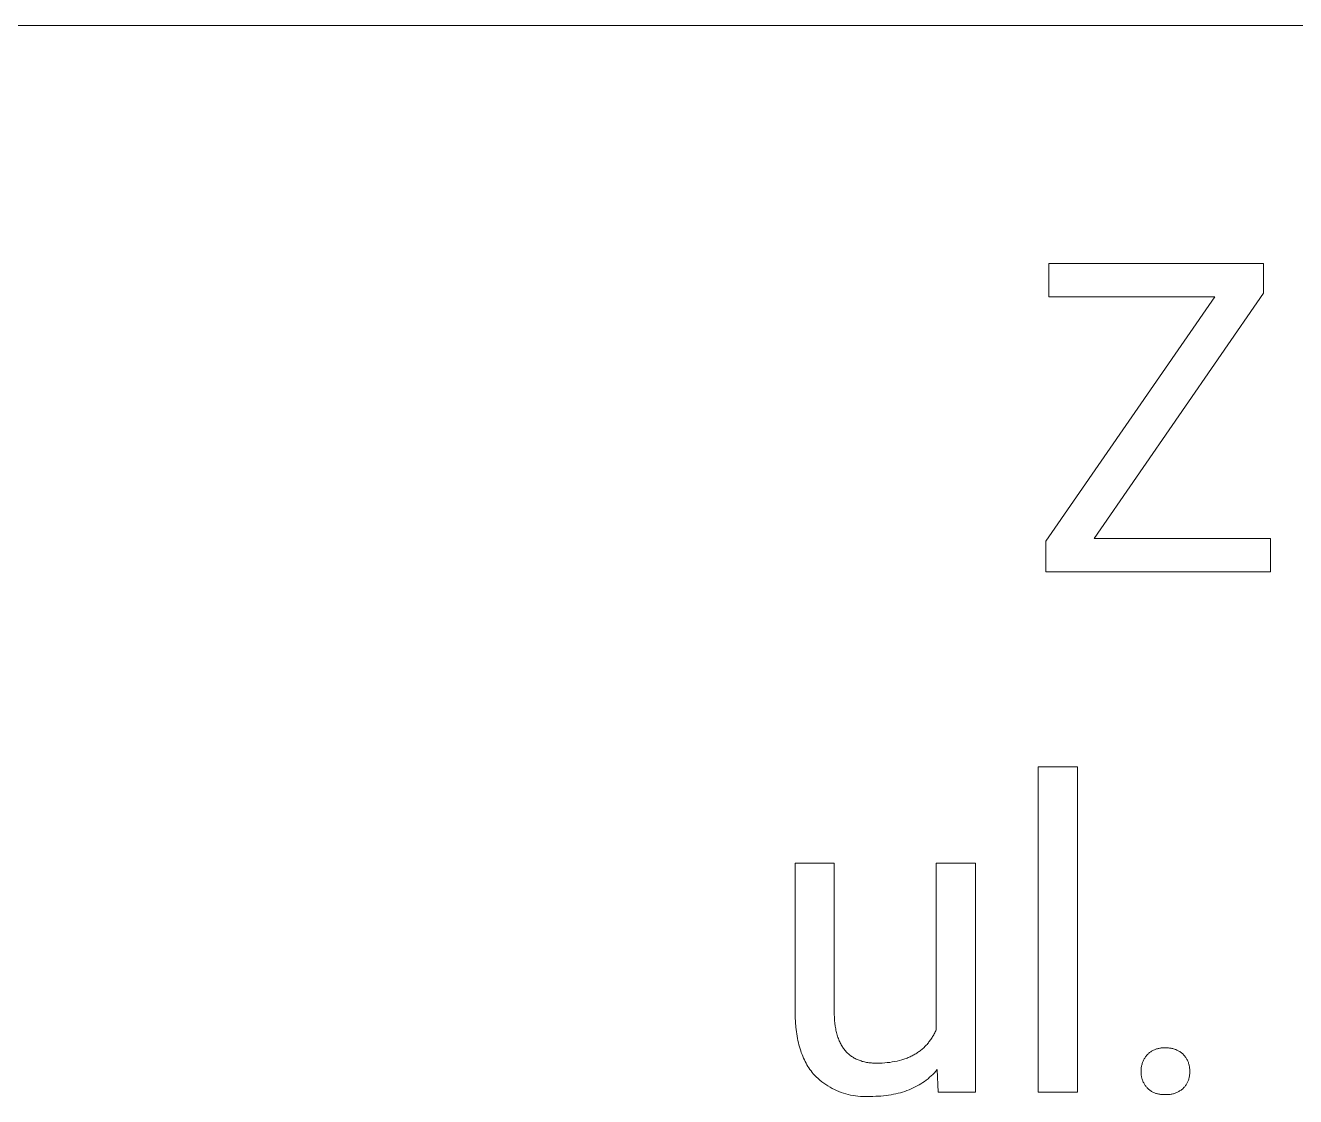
# Model space of a CAD drawing. Header units: millimetres. Extents: x 3269 to 7089, y 1744 to 4413.
# Drawn here: x 5792.9 to 5941.9, y 2045.1 to 2170.8 of the extents above; entities that cross this region are included whole.
import ezdxf

# ---------------------------------------------------------------- set-up
doc = ezdxf.new("R2010")
doc.units = ezdxf.units.MM
doc.header["$MEASUREMENT"] = 0
doc.layers.add('Domyślny', color=7, linetype='Continuous', true_color=0x000000)

msp = doc.modelspace()

# ---------------------------------------------------------------- linework, layer by layer
at = {"layer": 'Domyślny', "color": 18, "lineweight": 15, "true_color": 0x000000}
for p, q in [((7084.91, 2170.83), (5644.93, 2170.83)), ((5912.95, 2138.98), (5912.95, 2142.89)), ((5912.95, 2142.89), (5938.16, 2142.89)), ((5938.16, 2142.89), (5938.16, 2139.41)), ((5912.63, 2110.3), (5932.45, 2138.98)), ((5932.45, 2138.98), (5912.95, 2138.98)), ((5938.16, 2139.41), (5918.27, 2110.62)), ((5912.63, 2106.71), (5912.63, 2110.3)), ((5918.27, 2110.62), (5938.96, 2110.62)), ((5938.96, 2110.62), (5938.96, 2106.71)), ((5938.96, 2106.71), (5912.63, 2106.71)), ((5911.73, 2045.66), (5911.73, 2083.82)), ((5911.73, 2083.82), (5916.32, 2083.82)), ((5916.32, 2083.82), (5916.32, 2045.66)), ((5883.19, 2055.05), (5883.19, 2072.54)), ((5883.19, 2072.54), (5887.78, 2072.54)), ((5887.78, 2072.54), (5887.78, 2055.17)), ((5899.75, 2052.99), (5899.75, 2072.54)), ((5899.75, 2072.54), (5904.36, 2072.54)), ((5904.36, 2072.54), (5904.36, 2045.66)), ((5883.2, 2054.45), (5883.19, 2055.05)), ((5887.78, 2055.17), (5887.79, 2054.8)), ((5883.23, 2053.86), (5883.2, 2054.45)), ((5883.28, 2053.3), (5883.23, 2053.86)), ((5887.79, 2054.8), (5887.8, 2054.43)), ((5887.8, 2054.43), (5887.83, 2054.08)), ((5887.83, 2054.08), (5887.86, 2053.74)), ((5887.86, 2053.74), (5887.91, 2053.42)), ((5883.31, 2053.02), (5883.28, 2053.3)), ((5883.34, 2052.75), (5883.31, 2053.02)), ((5883.38, 2052.49), (5883.34, 2052.75)), ((5883.42, 2052.23), (5883.38, 2052.49)), ((5883.47, 2051.97), (5883.42, 2052.23)), ((5887.91, 2053.42), (5887.93, 2053.26)), ((5887.93, 2053.26), (5887.96, 2053.1)), ((5887.96, 2053.1), (5887.99, 2052.95)), ((5887.99, 2052.95), (5888.02, 2052.8)), ((5888.02, 2052.8), (5888.06, 2052.65)), ((5888.06, 2052.65), (5888.1, 2052.5)), ((5888.1, 2052.5), (5888.14, 2052.36)), ((5888.14, 2052.36), (5888.18, 2052.22)), ((5888.18, 2052.22), (5888.22, 2052.09)), ((5888.22, 2052.09), (5888.27, 2051.95)), ((5899.2, 2051.96), (5899.27, 2052.07)), ((5899.27, 2052.07), (5899.33, 2052.18)), ((5899.33, 2052.18), (5899.4, 2052.29)), ((5899.4, 2052.29), (5899.46, 2052.4)), ((5899.46, 2052.4), (5899.52, 2052.51)), ((5899.52, 2052.51), (5899.58, 2052.63)), ((5899.58, 2052.63), (5899.64, 2052.75)), ((5899.64, 2052.75), (5899.7, 2052.86)), ((5899.7, 2052.86), (5899.75, 2052.99)), ((5883.52, 2051.72), (5883.47, 2051.97)), ((5883.58, 2051.47), (5883.52, 2051.72)), ((5883.64, 2051.23), (5883.58, 2051.47)), ((5883.7, 2050.99), (5883.64, 2051.23)), ((5883.77, 2050.76), (5883.7, 2050.99)), ((5883.85, 2050.53), (5883.77, 2050.76)), ((5888.27, 2051.95), (5888.32, 2051.82)), ((5888.32, 2051.82), (5888.37, 2051.7)), ((5888.37, 2051.7), (5888.43, 2051.57)), ((5888.43, 2051.57), (5888.49, 2051.45)), ((5888.49, 2051.45), (5888.55, 2051.34)), ((5888.55, 2051.34), (5888.61, 2051.22)), ((5888.61, 2051.22), (5888.67, 2051.11)), ((5888.67, 2051.11), (5888.74, 2051)), ((5888.74, 2051), (5888.81, 2050.89)), ((5888.81, 2050.89), (5888.88, 2050.79)), ((5888.88, 2050.79), (5888.95, 2050.69)), ((5888.95, 2050.69), (5889.03, 2050.59)), ((5889.03, 2050.59), (5889.11, 2050.5)), ((5897.86, 2050.53), (5897.96, 2050.6)), ((5897.96, 2050.6), (5898.05, 2050.68)), ((5898.05, 2050.68), (5898.15, 2050.76)), ((5898.15, 2050.76), (5898.24, 2050.84)), ((5898.24, 2050.84), (5898.33, 2050.92)), ((5898.33, 2050.92), (5898.41, 2051.01)), ((5898.41, 2051.01), (5898.5, 2051.09)), ((5898.5, 2051.09), (5898.58, 2051.18)), ((5898.58, 2051.18), (5898.67, 2051.27)), ((5898.67, 2051.27), (5898.75, 2051.37)), ((5898.75, 2051.37), (5898.83, 2051.46)), ((5898.83, 2051.46), (5898.9, 2051.56)), ((5898.9, 2051.56), (5898.98, 2051.66)), ((5898.98, 2051.66), (5899.05, 2051.76)), ((5899.05, 2051.76), (5899.13, 2051.86)), ((5899.13, 2051.86), (5899.2, 2051.96)), ((5925.18, 2050.55), (5925.26, 2050.59)), ((5925.26, 2050.59), (5925.35, 2050.63)), ((5925.35, 2050.63), (5925.43, 2050.67)), ((5925.43, 2050.67), (5925.52, 2050.7)), ((5925.52, 2050.7), (5925.61, 2050.73)), ((5925.61, 2050.73), (5925.7, 2050.76)), ((5925.7, 2050.76), (5925.79, 2050.78)), ((5925.79, 2050.78), (5925.88, 2050.8)), ((5925.88, 2050.8), (5925.97, 2050.82)), ((5925.97, 2050.82), (5926.06, 2050.84)), ((5926.06, 2050.84), (5926.15, 2050.85)), ((5926.15, 2050.85), (5926.25, 2050.86)), ((5926.25, 2050.86), (5926.34, 2050.86)), ((5926.34, 2050.86), (5926.43, 2050.86)), ((5926.43, 2050.86), (5926.53, 2050.86)), ((5926.53, 2050.86), (5926.62, 2050.85)), ((5926.62, 2050.85), (5926.72, 2050.86)), ((5926.72, 2050.86), (5926.82, 2050.86)), ((5926.82, 2050.86), (5926.92, 2050.86)), ((5926.92, 2050.86), (5927.01, 2050.85)), ((5927.01, 2050.85), (5927.11, 2050.84)), ((5927.11, 2050.84), (5927.21, 2050.83)), ((5927.21, 2050.83), (5927.31, 2050.81)), ((5927.31, 2050.81), (5927.41, 2050.79)), ((5927.41, 2050.79), (5927.5, 2050.77)), ((5927.5, 2050.77), (5927.6, 2050.74)), ((5927.6, 2050.74), (5927.69, 2050.71)), ((5927.69, 2050.71), (5927.78, 2050.68)), ((5927.78, 2050.68), (5927.88, 2050.65)), ((5927.88, 2050.65), (5927.97, 2050.61)), ((5927.97, 2050.61), (5928.06, 2050.56)), ((5928.06, 2050.56), (5928.15, 2050.52)), ((5883.92, 2050.3), (5883.85, 2050.53)), ((5884.01, 2050.08), (5883.92, 2050.3)), ((5884.09, 2049.87), (5884.01, 2050.08)), ((5884.18, 2049.66), (5884.09, 2049.87)), ((5884.28, 2049.45), (5884.18, 2049.66)), ((5884.38, 2049.25), (5884.28, 2049.45)), ((5884.48, 2049.06), (5884.38, 2049.25)), ((5889.11, 2050.5), (5889.19, 2050.41)), ((5889.19, 2050.41), (5889.27, 2050.32)), ((5889.27, 2050.32), (5889.36, 2050.24)), ((5889.36, 2050.24), (5889.45, 2050.16)), ((5889.45, 2050.16), (5889.54, 2050.08)), ((5889.54, 2050.08), (5889.63, 2050)), ((5889.63, 2050), (5889.73, 2049.93)), ((5889.73, 2049.93), (5889.83, 2049.86)), ((5889.83, 2049.86), (5889.93, 2049.79)), ((5889.93, 2049.79), (5890.03, 2049.73)), ((5890.03, 2049.73), (5890.14, 2049.66)), ((5890.14, 2049.66), (5890.24, 2049.61)), ((5890.24, 2049.61), (5890.35, 2049.55)), ((5890.35, 2049.55), (5890.47, 2049.5)), ((5890.47, 2049.5), (5890.58, 2049.45)), ((5890.58, 2049.45), (5890.7, 2049.4)), ((5890.7, 2049.4), (5890.82, 2049.36)), ((5890.82, 2049.36), (5890.94, 2049.32)), ((5890.94, 2049.32), (5891.06, 2049.28)), ((5891.06, 2049.28), (5891.19, 2049.25)), ((5891.19, 2049.25), (5891.32, 2049.22)), ((5891.32, 2049.22), (5891.45, 2049.19)), ((5891.45, 2049.19), (5891.59, 2049.16)), ((5891.59, 2049.16), (5891.72, 2049.14)), ((5891.72, 2049.14), (5891.86, 2049.12)), ((5891.86, 2049.12), (5892, 2049.11)), ((5892, 2049.11), (5892.15, 2049.09)), ((5892.15, 2049.09), (5892.29, 2049.08)), ((5892.29, 2049.08), (5892.44, 2049.07)), ((5892.44, 2049.07), (5892.59, 2049.07)), ((5892.59, 2049.07), (5892.75, 2049.07)), ((5892.75, 2049.07), (5893.07, 2049.07)), ((5893.07, 2049.07), (5893.39, 2049.08)), ((5893.39, 2049.08), (5893.71, 2049.1)), ((5893.71, 2049.1), (5894.01, 2049.13)), ((5894.01, 2049.13), (5894.31, 2049.16)), ((5894.31, 2049.16), (5894.6, 2049.21)), ((5894.6, 2049.21), (5894.89, 2049.26)), ((5894.89, 2049.26), (5895.16, 2049.31)), ((5895.16, 2049.31), (5895.44, 2049.38)), ((5895.44, 2049.38), (5895.7, 2049.45)), ((5895.7, 2049.45), (5895.96, 2049.53)), ((5895.96, 2049.53), (5896.08, 2049.58)), ((5896.08, 2049.58), (5896.21, 2049.62)), ((5896.21, 2049.62), (5896.33, 2049.67)), ((5896.33, 2049.67), (5896.45, 2049.72)), ((5896.45, 2049.72), (5896.57, 2049.77)), ((5896.57, 2049.77), (5896.69, 2049.82)), ((5896.69, 2049.82), (5896.8, 2049.87)), ((5896.8, 2049.87), (5896.92, 2049.93)), ((5896.92, 2049.93), (5897.03, 2049.99)), ((5897.03, 2049.99), (5897.14, 2050.05)), ((5897.14, 2050.05), (5897.25, 2050.11)), ((5897.25, 2050.11), (5897.35, 2050.18)), ((5897.35, 2050.18), (5897.46, 2050.24)), ((5897.46, 2050.24), (5897.56, 2050.31)), ((5897.56, 2050.31), (5897.66, 2050.38)), ((5897.66, 2050.38), (5897.76, 2050.45)), ((5897.76, 2050.45), (5897.86, 2050.53)), ((5923.92, 2049.04), (5923.96, 2049.13)), ((5923.96, 2049.13), (5923.99, 2049.22)), ((5923.99, 2049.22), (5924.03, 2049.31)), ((5924.03, 2049.31), (5924.07, 2049.4)), ((5924.07, 2049.4), (5924.12, 2049.49)), ((5924.12, 2049.49), (5924.16, 2049.57)), ((5924.16, 2049.57), (5924.21, 2049.66)), ((5924.21, 2049.66), (5924.27, 2049.74)), ((5924.27, 2049.74), (5924.32, 2049.82)), ((5924.32, 2049.82), (5924.38, 2049.9)), ((5924.38, 2049.9), (5924.44, 2049.98)), ((5924.44, 2049.98), (5924.51, 2050.05)), ((5924.51, 2050.05), (5924.57, 2050.12)), ((5924.57, 2050.12), (5924.64, 2050.18)), ((5924.64, 2050.18), (5924.71, 2050.24)), ((5924.71, 2050.24), (5924.79, 2050.3)), ((5924.79, 2050.3), (5924.86, 2050.36)), ((5924.86, 2050.36), (5924.94, 2050.41)), ((5924.94, 2050.41), (5925.02, 2050.46)), ((5925.02, 2050.46), (5925.1, 2050.51)), ((5925.1, 2050.51), (5925.18, 2050.55)), ((5928.15, 2050.52), (5928.23, 2050.47)), ((5928.23, 2050.47), (5928.32, 2050.42)), ((5928.32, 2050.42), (5928.4, 2050.36)), ((5928.4, 2050.36), (5928.48, 2050.31)), ((5928.48, 2050.31), (5928.56, 2050.25)), ((5928.56, 2050.25), (5928.63, 2050.19)), ((5928.63, 2050.19), (5928.71, 2050.12)), ((5928.71, 2050.12), (5928.78, 2050.05)), ((5928.78, 2050.05), (5928.85, 2049.98)), ((5928.85, 2049.98), (5928.91, 2049.9)), ((5928.91, 2049.9), (5928.97, 2049.82)), ((5928.97, 2049.82), (5929.02, 2049.74)), ((5929.02, 2049.74), (5929.07, 2049.66)), ((5929.07, 2049.66), (5929.13, 2049.58)), ((5929.13, 2049.58), (5929.17, 2049.49)), ((5929.17, 2049.49), (5929.22, 2049.4)), ((5929.22, 2049.4), (5929.26, 2049.31)), ((5929.26, 2049.31), (5929.3, 2049.22)), ((5929.3, 2049.22), (5929.33, 2049.13)), ((5929.33, 2049.13), (5929.36, 2049.04)), ((5884.59, 2048.86), (5884.48, 2049.06)), ((5884.7, 2048.68), (5884.59, 2048.86)), ((5884.82, 2048.5), (5884.7, 2048.68)), ((5884.94, 2048.32), (5884.82, 2048.5)), ((5885.07, 2048.15), (5884.94, 2048.32)), ((5885.2, 2047.98), (5885.07, 2048.15)), ((5885.33, 2047.81), (5885.2, 2047.98)), ((5885.47, 2047.66), (5885.33, 2047.81)), ((5885.67, 2047.45), (5885.47, 2047.66)), ((5899.17, 2047.58), (5898.98, 2047.41)), ((5899.36, 2047.75), (5899.17, 2047.58)), ((5899.54, 2047.93), (5899.36, 2047.75)), ((5899.71, 2048.12), (5899.54, 2047.93)), ((5899.88, 2048.32), (5899.71, 2048.12)), ((5899.98, 2045.66), (5899.88, 2048.32)), ((5923.78, 2048.27), (5923.79, 2048.36)), ((5923.78, 2048.17), (5923.78, 2048.27)), ((5923.78, 2048.07), (5923.78, 2048.17)), ((5923.78, 2047.98), (5923.78, 2048.07)), ((5923.78, 2047.89), (5923.78, 2047.98)), ((5923.79, 2047.8), (5923.78, 2047.89)), ((5923.79, 2048.36), (5923.8, 2048.46)), ((5923.8, 2047.71), (5923.79, 2047.8)), ((5923.8, 2048.46), (5923.81, 2048.56)), ((5923.81, 2047.62), (5923.8, 2047.71)), ((5923.81, 2048.56), (5923.83, 2048.66)), ((5923.83, 2047.53), (5923.81, 2047.62)), ((5923.83, 2048.66), (5923.85, 2048.75)), ((5923.85, 2048.75), (5923.87, 2048.85)), ((5923.87, 2048.85), (5923.9, 2048.94)), ((5923.9, 2048.94), (5923.92, 2049.04)), ((5929.36, 2049.04), (5929.39, 2048.94)), ((5929.39, 2048.94), (5929.42, 2048.85)), ((5929.42, 2048.85), (5929.44, 2048.75)), ((5929.44, 2048.75), (5929.46, 2048.66)), ((5929.46, 2048.66), (5929.47, 2048.56)), ((5929.47, 2047.62), (5929.46, 2047.53)), ((5929.47, 2048.56), (5929.48, 2048.46)), ((5929.48, 2047.71), (5929.47, 2047.62)), ((5929.48, 2048.46), (5929.49, 2048.36)), ((5929.49, 2047.8), (5929.48, 2047.71)), ((5929.49, 2048.36), (5929.49, 2048.26)), ((5929.49, 2048.26), (5929.5, 2048.17)), ((5929.5, 2048.17), (5929.49, 2048.07)), ((5929.49, 2048.07), (5929.5, 2047.98)), ((5929.5, 2047.98), (5929.49, 2047.89)), ((5929.49, 2047.89), (5929.49, 2047.8)), ((5885.89, 2047.26), (5885.67, 2047.45)), ((5886.11, 2047.07), (5885.89, 2047.26)), ((5886.33, 2046.89), (5886.11, 2047.07)), ((5886.56, 2046.71), (5886.33, 2046.89)), ((5886.8, 2046.55), (5886.56, 2046.71)), ((5887.04, 2046.39), (5886.8, 2046.55)), ((5887.29, 2046.24), (5887.04, 2046.39)), ((5887.54, 2046.11), (5887.29, 2046.24)), ((5887.8, 2045.98), (5887.54, 2046.11)), ((5897.05, 2046.16), (5896.81, 2046.05)), ((5897.29, 2046.27), (5897.05, 2046.16)), ((5897.51, 2046.39), (5897.29, 2046.27)), ((5897.74, 2046.52), (5897.51, 2046.39)), ((5897.96, 2046.65), (5897.74, 2046.52)), ((5898.17, 2046.79), (5897.96, 2046.65)), ((5898.38, 2046.93), (5898.17, 2046.79)), ((5898.59, 2047.09), (5898.38, 2046.93)), ((5898.79, 2047.24), (5898.59, 2047.09)), ((5898.98, 2047.41), (5898.79, 2047.24)), ((5923.84, 2047.44), (5923.83, 2047.53)), ((5923.86, 2047.35), (5923.84, 2047.44)), ((5923.89, 2047.26), (5923.86, 2047.35)), ((5923.91, 2047.17), (5923.89, 2047.26)), ((5923.94, 2047.09), (5923.91, 2047.17)), ((5923.98, 2047), (5923.94, 2047.09)), ((5924.01, 2046.92), (5923.98, 2047)), ((5924.05, 2046.83), (5924.01, 2046.92)), ((5924.09, 2046.75), (5924.05, 2046.83)), ((5924.13, 2046.67), (5924.09, 2046.75)), ((5924.18, 2046.6), (5924.13, 2046.67)), ((5924.23, 2046.52), (5924.18, 2046.6)), ((5924.28, 2046.44), (5924.23, 2046.52)), ((5924.33, 2046.37), (5924.28, 2046.44)), ((5924.39, 2046.3), (5924.33, 2046.37)), ((5924.45, 2046.23), (5924.39, 2046.3)), ((5924.51, 2046.16), (5924.45, 2046.23)), ((5924.57, 2046.1), (5924.51, 2046.16)), ((5924.64, 2046.03), (5924.57, 2046.1)), ((5928.71, 2046.09), (5928.63, 2046.03)), ((5928.78, 2046.16), (5928.71, 2046.09)), ((5928.84, 2046.23), (5928.78, 2046.16)), ((5928.9, 2046.3), (5928.84, 2046.23)), ((5928.96, 2046.37), (5928.9, 2046.3)), ((5929.01, 2046.44), (5928.96, 2046.37)), ((5929.06, 2046.52), (5929.01, 2046.44)), ((5929.11, 2046.59), (5929.06, 2046.52)), ((5929.16, 2046.67), (5929.11, 2046.59)), ((5929.2, 2046.75), (5929.16, 2046.67)), ((5929.24, 2046.83), (5929.2, 2046.75)), ((5929.28, 2046.92), (5929.24, 2046.83)), ((5929.31, 2047), (5929.28, 2046.92)), ((5929.34, 2047.09), (5929.31, 2047)), ((5929.37, 2047.17), (5929.34, 2047.09)), ((5929.4, 2047.26), (5929.37, 2047.17)), ((5929.42, 2047.35), (5929.4, 2047.26)), ((5929.44, 2047.44), (5929.42, 2047.35)), ((5929.46, 2047.53), (5929.44, 2047.44)), ((5888.06, 2045.85), (5887.8, 2045.98)), ((5888.33, 2045.74), (5888.06, 2045.85)), ((5888.6, 2045.64), (5888.33, 2045.74)), ((5888.87, 2045.55), (5888.6, 2045.64)), ((5889.15, 2045.46), (5888.87, 2045.55)), ((5889.43, 2045.39), (5889.15, 2045.46)), ((5889.71, 2045.32), (5889.43, 2045.39)), ((5889.99, 2045.27), (5889.71, 2045.32)), ((5890.28, 2045.22), (5889.99, 2045.27)), ((5890.57, 2045.19), (5890.28, 2045.22)), ((5890.85, 2045.16), (5890.57, 2045.19)), ((5891.14, 2045.15), (5890.85, 2045.16)), ((5891.43, 2045.14), (5891.14, 2045.15)), ((5891.72, 2045.15), (5891.43, 2045.14)), ((5892.01, 2045.16), (5891.72, 2045.15)), ((5892.33, 2045.17), (5892.01, 2045.16)), ((5892.65, 2045.18), (5892.33, 2045.17)), ((5892.96, 2045.19), (5892.65, 2045.18)), ((5893.27, 2045.21), (5892.96, 2045.19)), ((5893.57, 2045.24), (5893.27, 2045.21)), ((5893.87, 2045.27), (5893.57, 2045.24)), ((5894.16, 2045.31), (5893.87, 2045.27)), ((5894.45, 2045.36), (5894.16, 2045.31)), ((5894.73, 2045.41), (5894.45, 2045.36)), ((5895.01, 2045.47), (5894.73, 2045.41)), ((5895.28, 2045.53), (5895.01, 2045.47)), ((5895.55, 2045.6), (5895.28, 2045.53)), ((5895.81, 2045.68), (5895.55, 2045.6)), ((5896.07, 2045.76), (5895.81, 2045.68)), ((5896.32, 2045.85), (5896.07, 2045.76)), ((5896.57, 2045.95), (5896.32, 2045.85)), ((5896.81, 2046.05), (5896.57, 2045.95)), ((5904.36, 2045.66), (5899.98, 2045.66)), ((5916.32, 2045.66), (5911.73, 2045.66)), ((5924.71, 2045.97), (5924.64, 2046.03)), ((5924.79, 2045.92), (5924.71, 2045.97)), ((5924.86, 2045.86), (5924.79, 2045.92)), ((5924.94, 2045.81), (5924.86, 2045.86)), ((5925.02, 2045.76), (5924.94, 2045.81)), ((5925.1, 2045.71), (5925.02, 2045.76)), ((5925.18, 2045.67), (5925.1, 2045.71)), ((5925.26, 2045.63), (5925.18, 2045.67)), ((5925.35, 2045.59), (5925.26, 2045.63)), ((5925.43, 2045.56), (5925.35, 2045.59)), ((5925.52, 2045.52), (5925.43, 2045.56)), ((5925.61, 2045.5), (5925.52, 2045.52)), ((5925.7, 2045.47), (5925.61, 2045.5)), ((5925.79, 2045.45), (5925.7, 2045.47)), ((5925.88, 2045.43), (5925.79, 2045.45)), ((5925.97, 2045.41), (5925.88, 2045.43)), ((5926.06, 2045.4), (5925.97, 2045.41)), ((5926.16, 2045.39), (5926.06, 2045.4)), ((5926.25, 2045.38), (5926.16, 2045.39)), ((5926.34, 2045.38), (5926.25, 2045.38)), ((5926.43, 2045.38), (5926.34, 2045.38)), ((5926.53, 2045.38), (5926.43, 2045.38)), ((5926.62, 2045.38), (5926.53, 2045.38)), ((5926.72, 2045.38), (5926.62, 2045.38)), ((5926.82, 2045.38), (5926.72, 2045.38)), ((5926.91, 2045.38), (5926.82, 2045.38)), ((5927.01, 2045.38), (5926.91, 2045.38)), ((5927.11, 2045.39), (5927.01, 2045.38)), ((5927.21, 2045.4), (5927.11, 2045.39)), ((5927.31, 2045.42), (5927.21, 2045.4)), ((5927.4, 2045.44), (5927.31, 2045.42)), ((5927.5, 2045.46), (5927.4, 2045.44)), ((5927.59, 2045.48), (5927.5, 2045.46)), ((5927.69, 2045.51), (5927.59, 2045.48)), ((5927.78, 2045.54), (5927.69, 2045.51)), ((5927.87, 2045.58), (5927.78, 2045.54)), ((5927.97, 2045.62), (5927.87, 2045.58)), ((5928.05, 2045.66), (5927.97, 2045.62)), ((5928.14, 2045.7), (5928.05, 2045.66)), ((5928.23, 2045.75), (5928.14, 2045.7)), ((5928.31, 2045.8), (5928.23, 2045.75)), ((5928.4, 2045.85), (5928.31, 2045.8)), ((5928.48, 2045.91), (5928.4, 2045.85)), ((5928.56, 2045.97), (5928.48, 2045.91)), ((5928.63, 2046.03), (5928.56, 2045.97))]:
    msp.add_line(p, q, dxfattribs=at)

doc.saveas('drawing.dxf')
